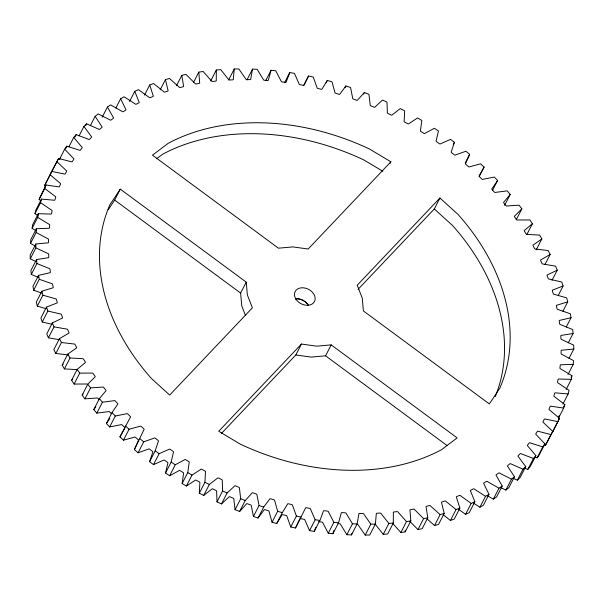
<?xml version="1.0" encoding="UTF-8"?>
<svg xmlns="http://www.w3.org/2000/svg" width="604" height="604" viewBox="0 0 604 604"><rect width="100%" height="100%" fill="white"/><g stroke="black" fill="none" stroke-linecap="round" stroke-linejoin="round"><path stroke-width="0.91" d="M299.765 519.259L295.469 528.009L290.773 526.99L287.006 516.495A0.966 0.717 27.2 0 0 286.145 515.529L282.785 514.706A0.966 0.717 27.2 0 0 281.819 515.22L276.715 523.54L272.042 522.256L269.112 511.731A0.966 0.717 27.2 0 0 268.312 510.727L264.982 509.716A0.966 0.717 27.2 0 0 263.956 510.169L258.074 518.013L253.438 516.473L251.355 505.971A0.966 0.717 27.2 0 0 250.637 504.944L247.338 503.751A0.966 0.717 27.2 0 0 246.258 504.129L239.629 511.467L235.062 509.67L233.839 499.251A0.966 0.717 27.2 0 0 233.197 498.194L229.95 496.82A0.966 0.717 27.2 0 0 228.825 497.13L221.479 503.925L216.995 501.886L216.64 491.588A0.966 0.717 27.2 0 0 216.073 490.516L212.902 488.976A0.966 0.717 27.2 0 0 211.732 489.202L203.707 495.423L199.328 493.151L199.841 483.034A0.966 0.717 27.2 0 0 199.358 481.947L196.27 480.24A0.966 0.717 27.2 0 0 195.062 480.399L186.394 486.009L182.144 483.517L183.525 473.627A0.966 0.717 27.2 0 0 183.125 472.524L180.143 470.667A0.966 0.717 27.2 0 0 178.905 470.743L169.633 475.726L165.534 473.023L167.776 463.404A0.966 0.717 27.2 0 0 167.467 462.302L164.598 460.301A0.966 0.717 27.2 0 0 163.329 460.301L153.507 464.619L149.581 461.72L152.669 452.419A0.966 0.717 27.2 0 0 152.442 451.324L149.701 449.187A0.966 0.717 27.2 0 0 148.418 449.112L138.09 452.751L134.352 449.663L138.271 440.731A0.966 0.717 27.2 0 0 138.135 439.644L135.538 437.379A0.966 0.717 27.2 0 0 134.247 437.228L123.45 440.173L119.924 436.919L124.658 428.402M182.144 483.517L187.761 472.585L189.143 462.694A0.966 0.717 27.2 0 0 188.75 461.592L185.76 459.735A0.966 0.717 27.2 0 0 184.522 459.81L175.251 464.793L169.633 475.726M35.508 246.153L30.517 243.42L30.789 239.614L36.406 228.682L48.38 228.304A0.966 0.717 27.2 0 0 49.377 227.814L49.687 225.126A0.966 0.717 27.2 0 0 48.864 224.137L37.705 217.41L38.301 213.695L50.479 214.05A0.966 0.717 27.2 0 0 51.536 213.627L52.08 211.007A0.966 0.717 27.2 0 0 51.325 209.988L40.574 202.71L41.495 199.101L53.824 200.188A0.966 0.717 27.2 0 0 54.926 199.849L55.696 197.312A0.966 0.717 27.2 0 0 55.017 196.262L44.734 188.471L45.972 184.99L58.384 186.802A0.966 0.717 27.2 0 0 59.532 186.53L60.528 184.092A0.966 0.717 27.2 0 0 59.924 183.027L50.155 174.76L51.71 171.423L64.145 173.952A0.966 0.717 27.2 0 0 65.33 173.756L66.553 171.423A0.966 0.717 27.2 0 0 66.032 170.343L56.821 161.638L58.679 158.459L71.076 161.698A0.966 0.717 27.2 0 0 72.299 161.578L73.733 159.365A0.966 0.717 27.2 0 0 73.303 158.271L64.696 149.18L66.848 146.168L79.154 150.102A0.966 0.717 27.2 0 0 80.4 150.056L82.046 147.972A0.966 0.717 27.2 0 0 81.699 146.878L73.733 137.433L76.18 134.617L88.327 139.214A0.966 0.717 27.2 0 0 89.596 139.252L91.438 137.304A0.966 0.717 27.2 0 0 91.181 136.21L83.903 126.463L86.621 123.85L98.55 129.097A0.966 0.717 27.2 0 0 99.841 129.211L101.872 127.414A0.966 0.717 27.2 0 0 101.698 126.319L95.153 116.323L98.127 113.922L109.785 119.796A0.966 0.717 27.2 0 0 111.076 119.985L113.295 118.346A0.966 0.717 27.2 0 0 113.212 117.259L107.414 107.059L110.638 104.885L121.963 111.355A0.966 0.717 27.2 0 0 123.261 111.619L125.655 110.147A0.966 0.717 27.2 0 0 125.662 109.082L120.641 98.724L124.099 96.783L135.039 103.82A0.966 0.717 27.2 0 0 136.33 104.152L138.882 102.854A0.966 0.717 27.2 0 0 138.98 101.812L134.768 91.347L138.437 89.656L148.939 97.214A0.966 0.717 27.2 0 0 150.222 97.622L152.918 96.504A0.966 0.717 27.2 0 0 153.106 95.485L149.724 84.968L153.59 83.533L163.601 91.589A0.966 0.717 27.2 0 0 164.869 92.065L167.693 91.129A0.966 0.717 27.2 0 0 167.972 90.147L165.436 79.622L169.475 78.452L178.95 86.961A0.966 0.717 27.2 0 0 180.196 87.505L183.14 86.757A0.966 0.717 27.2 0 0 183.51 85.806L181.819 75.334L186.017 74.428L194.911 83.352A0.966 0.717 27.2 0 0 196.126 83.956L199.177 83.405A0.966 0.717 27.2 0 0 199.63 82.499L198.807 72.125L203.14 71.491L211.4 80.777A0.966 0.717 27.2 0 0 212.585 81.449L215.734 81.095A0.966 0.717 27.2 0 0 216.27 80.226L216.315 70.011L220.762 69.649L228.357 79.26A0.966 0.717 27.2 0 0 229.497 79.992L232.714 79.834A0.966 0.717 27.2 0 0 233.333 79.018L234.246 68.992L238.791 68.916L245.677 78.799A0.966 0.717 27.2 0 0 246.779 79.585L250.056 79.622A0.966 0.717 27.2 0 0 250.751 78.86L252.525 69.09L257.145 69.286L263.291 79.396A0.966 0.717 27.2 0 0 264.341 80.234L267.663 80.475A0.966 0.717 27.2 0 0 268.433 79.766L271.06 70.29L275.726 70.766L281.102 81.057A0.966 0.717 27.2 0 0 282.098 81.94L285.443 82.378A0.966 0.717 27.2 0 0 286.288 81.729L289.761 72.593L294.45 73.341L299.033 83.76A0.966 0.717 27.2 0 0 299.969 84.688L303.321 85.323A0.966 0.717 27.2 0 0 304.235 84.741L308.531 75.991L313.227 77.01L316.994 87.505A0.966 0.717 27.2 0 0 317.855 88.471L321.215 89.294A0.966 0.717 27.2 0 0 322.181 88.78L327.285 80.46L331.958 81.744L334.888 92.269A0.966 0.717 27.2 0 0 335.688 93.273L339.018 94.284A0.966 0.717 27.2 0 0 340.044 93.831L345.926 85.987L350.562 87.527L352.645 98.029A0.966 0.717 27.2 0 0 353.363 99.056L356.662 100.249A0.966 0.717 27.2 0 0 357.742 99.871L364.371 92.533L368.938 94.33L370.161 104.749A0.966 0.717 27.2 0 0 370.803 105.806L374.05 107.18A0.966 0.717 27.2 0 0 375.175 106.87L382.521 100.075L387.005 102.114L387.36 112.412A0.966 0.717 27.2 0 0 387.927 113.484L391.098 115.024A0.966 0.717 27.2 0 0 392.268 114.798L400.293 108.577L404.672 110.849L404.159 120.966A0.966 0.717 27.2 0 0 404.642 122.053L407.73 123.76A0.966 0.717 27.2 0 0 408.938 123.601L417.606 117.991L421.856 120.483L420.475 130.373A0.966 0.717 27.2 0 0 420.875 131.476L423.857 133.333A0.966 0.717 27.2 0 0 425.095 133.257L434.367 128.275L438.466 130.977L436.224 140.596A0.966 0.717 27.2 0 0 436.533 141.698L439.402 143.699A0.966 0.717 27.2 0 0 440.671 143.699L450.493 139.381L454.419 142.28L451.331 151.581A0.966 0.717 27.2 0 0 451.558 152.676L454.299 154.813A0.966 0.717 27.2 0 0 455.582 154.888L465.911 151.249L469.648 154.337L465.729 163.269A0.966 0.717 27.2 0 0 465.865 164.356L468.462 166.621A0.966 0.717 27.2 0 0 469.753 166.772L480.55 163.827L484.076 167.082L479.342 175.598A0.966 0.717 27.2 0 0 479.387 176.678L481.833 179.056A0.966 0.717 27.2 0 0 483.125 179.282L494.329 177.055L497.628 180.453L492.411 190.607M30.517 243.42L36.134 232.487L36.406 228.682M567.994 374.533L573.211 364.386L573.483 360.58L561.969 354.427A0.966 0.717 27.2 0 1 561.071 353.476L561.154 350.728A0.966 0.717 27.2 0 1 562.09 350.177L573.8 349.059L573.74 345.186L561.931 339.644A0.966 0.717 27.2 0 1 560.973 338.731L560.814 335.945A0.966 0.717 27.2 0 1 561.682 335.326L573.075 333.483L572.69 329.55L560.633 324.65A0.966 0.717 27.2 0 1 559.621 323.789L559.229 320.966A0.966 0.717 27.2 0 1 560.029 320.286L571.044 317.727L570.335 313.763L558.096 309.52A0.966 0.717 27.2 0 1 557.024 308.704L556.405 305.866A0.966 0.717 27.2 0 1 557.13 305.126L567.722 301.864L566.688 297.885L554.321 294.329A0.966 0.717 27.2 0 1 553.204 293.567L552.35 290.72A0.966 0.717 27.2 0 1 553 289.928L563.109 285.971L561.758 282L549.338 279.146A0.966 0.717 27.2 0 1 548.175 278.436L547.096 275.605A0.966 0.717 27.2 0 1 547.669 274.76L557.243 270.139L555.582 266.19L543.155 264.046A0.966 0.717 27.2 0 1 541.954 263.404L540.656 260.596A0.966 0.717 27.2 0 1 541.146 259.705L550.153 254.427L548.183 250.532L535.816 249.105A0.966 0.717 27.2 0 1 534.585 248.523L533.075 245.76A0.966 0.717 27.2 0 1 533.475 244.824L541.856 238.927L539.599 235.092L527.345 234.397A0.966 0.717 27.2 0 1 526.092 233.884L524.378 231.166A0.966 0.717 27.2 0 1 524.695 230.192L532.411 223.707L529.874 219.947L517.794 219.992A0.966 0.717 27.2 0 1 516.518 219.546L514.608 216.896A0.966 0.717 27.2 0 1 514.834 215.892L521.856 208.841L519.047 205.179L507.209 205.964A0.966 0.717 27.2 0 1 505.918 205.587L503.819 203.012A0.966 0.717 27.2 0 1 503.955 201.978L510.244 194.397L507.179 190.864L495.635 192.366A0.966 0.717 27.2 0 1 494.336 192.064L492.056 189.588A0.966 0.717 27.2 0 1 492.109 188.523L497.628 180.453M374.978 524.091A0.966 0.717 27.2 0 1 375.643 524.74L383.238 534.351L387.685 533.989L393.302 523.064L393.347 512.841A0.966 0.717 27.2 0 1 393.891 511.973L397.032 511.618A0.966 0.717 27.2 0 1 398.217 512.29L406.477 521.577L410.811 520.942L409.988 510.569A0.966 0.717 27.2 0 1 410.441 509.663L413.491 509.112A0.966 0.717 27.2 0 1 414.714 509.723L423.6 518.64L427.798 517.734L426.114 507.262A0.966 0.717 27.2 0 1 426.477 506.311L429.421 505.563A0.966 0.717 27.2 0 1 430.675 506.107L440.142 514.616L444.182 513.445L441.645 502.921A0.966 0.717 27.2 0 1 441.924 501.939L444.748 501.003A0.966 0.717 27.2 0 1 446.016 501.479L456.035 509.534L459.893 508.1L456.511 497.583A0.966 0.717 27.2 0 1 456.7 496.564L459.395 495.446A0.966 0.717 27.2 0 1 460.678 495.854L471.18 503.411L474.85 501.72L470.637 491.256A0.966 0.717 27.2 0 1 470.735 490.214L473.287 488.915A0.966 0.717 27.2 0 1 474.578 489.248L485.518 496.284L488.976 494.344L483.955 483.993A0.966 0.717 27.2 0 1 483.97 482.921L486.356 481.448A0.966 0.717 27.2 0 1 487.654 481.713L498.979 488.183L502.203 486.009L496.405 475.809A0.966 0.717 27.2 0 1 496.322 474.721L498.542 473.083A0.966 0.717 27.2 0 1 499.833 473.272L511.49 479.146L514.465 476.745L507.919 466.749A0.966 0.717 27.2 0 1 507.745 465.654L509.784 463.857A0.966 0.717 27.2 0 1 511.067 463.97L522.996 469.217L525.714 466.605L518.443 456.858A0.966 0.717 27.2 0 1 518.179 455.763L520.021 453.815A0.966 0.717 27.2 0 1 521.297 453.853L533.438 458.451L535.884 455.635L527.926 446.197A0.966 0.717 27.2 0 1 527.571 445.095L529.217 443.011A0.966 0.717 27.2 0 1 530.463 442.966L542.769 446.9L544.921 443.887L536.322 434.797A0.966 0.717 27.2 0 1 535.884 433.702L537.318 431.49A0.966 0.717 27.2 0 1 538.541 431.369L550.939 434.608L552.796 431.43L543.585 422.724A0.966 0.717 27.2 0 1 543.064 421.645L544.287 419.312A0.966 0.717 27.2 0 1 545.472 419.116L557.907 421.645L559.463 418.308L549.693 410.041A0.966 0.717 27.2 0 1 549.089 408.976L550.085 406.537A0.966 0.717 27.2 0 1 551.233 406.266L563.645 408.077L564.883 404.597L554.6 396.805A0.966 0.717 27.2 0 1 553.921 395.756L554.699 393.219A0.966 0.717 27.2 0 1 555.801 392.879L568.122 393.967L569.043 390.358L558.3 383.079A0.966 0.717 27.2 0 1 557.545 382.06L558.081 379.44A0.966 0.717 27.2 0 1 559.138 379.025L571.316 379.372L571.913 375.658L560.754 368.931A0.966 0.717 27.2 0 1 559.931 367.942L560.24 365.254A0.966 0.717 27.2 0 1 561.237 364.763L573.211 364.386M165.534 473.023L171.151 462.09L173.393 452.471A0.966 0.717 27.2 0 0 173.084 451.369L170.215 449.368A0.966 0.717 27.2 0 0 168.954 449.368L159.124 453.687L153.507 464.619M36.127 230.849L32.087 228.342L32.684 224.628L38.301 213.695M357.221 524.415A0.966 0.717 27.2 0 1 358.323 525.201L365.209 535.084L369.754 535.008L375.371 524.076L376.284 514.049A0.966 0.717 27.2 0 1 376.904 513.234L380.12 513.075A0.966 0.717 27.2 0 1 381.26 513.808L388.855 523.419L393.302 523.064M149.581 461.72L155.198 450.788L158.286 441.486A0.966 0.717 27.2 0 0 158.059 440.391L155.319 438.255A0.966 0.717 27.2 0 0 154.043 438.179L143.707 441.818L138.09 452.751M38.075 215.847L34.956 213.642L35.878 210.033L41.495 199.101M337.998 523.645L339.659 523.766A0.966 0.717 27.2 0 1 340.709 524.604L346.855 534.714L351.475 534.91L351.853 533.445M351.475 534.91L357.092 523.978L358.867 514.208A0.966 0.717 27.2 0 1 359.561 513.445L362.838 513.483A0.966 0.717 27.2 0 1 363.94 514.268L370.826 524.159L375.371 524.076M333.921 530.501L332.94 533.709L328.274 533.234L322.898 522.943A0.966 0.717 27.2 0 0 321.902 522.06L318.557 521.622M134.352 449.663L143.888 429.799A0.966 0.717 27.2 0 0 143.752 428.712L141.155 426.447A0.966 0.717 27.2 0 0 139.864 426.296L129.067 429.24L123.45 440.173M40.634 200.664L39.117 199.403L45.972 184.99M558.338 418.142L559.266 415.529M332.94 533.709L338.557 522.777L341.184 513.302A0.966 0.717 27.2 0 1 341.962 512.592L345.277 512.834A0.966 0.717 27.2 0 1 346.326 513.672L352.472 523.781L357.092 523.978M315.824 527.458L314.239 531.407L309.55 530.659L304.967 520.24A0.966 0.717 27.2 0 0 304.031 519.312L300.679 518.677A0.966 0.717 27.2 0 0 299.886 518.904M119.924 436.919L130.275 417.47A0.966 0.717 27.2 0 0 130.23 416.39L127.791 414.012A0.966 0.717 27.2 0 0 126.493 413.785L115.296 416.013L111.989 412.615L117.516 404.544A0.966 0.717 27.2 0 0 117.561 403.487L115.281 401.003A0.966 0.717 27.2 0 0 113.982 400.701L102.438 402.204L99.373 398.67L105.662 391.09A0.966 0.717 27.2 0 0 105.798 390.056L103.699 387.481A0.966 0.717 27.2 0 0 102.408 387.104L90.57 387.889L87.761 384.227L94.783 377.175A0.966 0.717 27.2 0 0 95.009 376.171L93.099 373.521A0.966 0.717 27.2 0 0 91.823 373.076L79.743 373.121L77.206 369.361L84.93 362.876A0.966 0.717 27.2 0 0 85.247 361.902L83.526 359.184A0.966 0.717 27.2 0 0 82.272 358.67L70.019 357.976L67.761 354.14L76.142 348.244A0.966 0.717 27.2 0 0 76.549 347.308L75.039 344.544A0.966 0.717 27.2 0 0 73.801 343.963L61.434 342.536L59.471 338.64L68.471 333.363A0.966 0.717 27.2 0 0 68.962 332.472L67.663 329.663A0.966 0.717 27.2 0 0 66.463 329.021L54.035 326.877L52.374 322.929L61.948 318.308A0.966 0.717 27.2 0 0 62.522 317.462L61.449 314.631A0.966 0.717 27.2 0 0 60.287 313.921L47.859 311.068L46.508 307.096L56.617 303.14A0.966 0.717 27.2 0 0 57.267 302.347L56.414 299.501A0.966 0.717 27.2 0 0 55.296 298.738L42.929 295.182L41.895 291.204L52.488 287.942A0.966 0.717 27.2 0 0 53.22 287.202L52.593 284.363A0.966 0.717 27.2 0 0 51.521 283.548L39.283 279.305L38.573 275.349L49.588 272.789A0.966 0.717 27.2 0 0 50.389 272.102L49.996 269.278A0.966 0.717 27.2 0 0 48.984 268.418L36.927 263.518L36.542 259.584L47.935 257.742A0.966 0.717 27.2 0 0 48.803 257.123L48.645 254.337A0.966 0.717 27.2 0 0 47.686 253.423L35.878 247.882L35.817 244.008L47.535 242.891A0.966 0.717 27.2 0 0 48.471 242.34L48.546 239.592A0.966 0.717 27.2 0 0 47.648 238.64L36.134 232.487M45.496 186.576L44.537 185.692L56.821 161.638M314.239 531.407L320.498 519.115L323.329 511.339A0.966 0.717 27.2 0 1 324.174 510.69L327.519 511.127A0.966 0.717 27.2 0 1 328.516 512.011L333.891 522.301L338.557 522.777M44.537 185.692L50.155 174.76M58.679 158.459L51.204 172.57M59.479 159.328L64.696 149.18M39.117 199.403L44.734 188.471M65.647 148.516L66.848 146.168M68.924 146.802L73.733 137.433M34.956 213.642L40.574 202.71M74.971 136.957L76.18 134.617M79.094 135.84L83.903 126.463M32.087 228.342L37.705 217.41M85.821 125.413L86.621 123.85M90.336 125.692L95.153 116.323M35.817 244.008L30.2 254.941L30.26 258.814L36.217 261.668M102.197 117.214L107.414 107.059M30.26 258.814L35.878 247.882M36.542 259.584L30.925 270.517L31.31 274.45L38.248 277.312M115.832 108.093L120.641 98.724M31.31 274.45L36.927 263.518M38.573 275.349L32.956 286.273L33.665 290.237L41.578 293.016M129.55 101.495L134.768 91.347M33.665 290.237L39.283 279.305M41.895 291.204L36.278 302.136L37.312 306.115L46.183 308.697M144.507 95.122L149.724 84.968M37.312 306.115L42.929 295.182M46.508 307.096L40.891 318.029L42.242 322L52.035 324.272M160.219 89.777L165.436 79.622M42.242 322L47.859 311.068M108.199 209.799L114.669 200.067L120.287 189.135L246.236 282.151L247.361 294.941L252.397 307.836L169.686 395.061L151.498 378.542A215.56 160.943 27.2 0 1 109.837 204.854L120.287 189.135M52.374 322.929L46.757 333.861L48.418 337.81L59.094 339.667M176.602 85.489L181.819 75.334M48.418 337.81L54.035 326.877M59.471 338.64L53.847 349.573L55.817 353.468L68.184 354.895M193.59 82.28L198.807 72.125M55.817 353.468L61.434 342.536M77.569 369.776A0.966 0.717 27.2 0 0 76.655 369.603L64.401 368.908L62.144 365.073L67.761 354.14M210.698 80.936L216.315 70.011M64.401 368.908L70.019 357.976M87.482 384.454A0.966 0.717 27.2 0 0 86.206 384.008L74.126 384.053L71.589 380.293L77.206 369.361M228.629 79.924L234.246 68.992M74.126 384.053L79.743 373.121M99.132 399.705L98.082 398.414A0.966 0.717 27.2 0 0 96.791 398.036L84.953 398.821L82.144 395.159L87.761 384.227M246.908 80.022L252.525 69.09M84.953 398.821L90.57 387.889M111.37 413.793L109.664 411.936A0.966 0.717 27.2 0 0 108.365 411.634L96.821 413.136L93.756 409.603L99.373 398.67M265.843 80.438L271.06 70.29M96.821 413.136L102.438 402.204M124.885 428.1A0.966 0.717 27.2 0 0 124.613 427.322L122.167 424.944A0.966 0.717 27.2 0 0 120.876 424.718L109.671 426.945L106.372 423.547L111.989 412.615M284.544 82.748L289.761 72.593M109.671 426.945L115.296 416.013M303.714 85.36L308.531 75.991M326.077 82.801L327.285 80.46M345.126 87.542L345.926 85.987M245.435 315.333L241.736 305.873L240.618 293.083L246.236 282.151M363.57 94.096L364.371 92.533M186.394 486.009L192.012 475.076L200.687 469.467A0.966 0.717 27.2 0 1 201.887 469.308L204.975 471.014A0.966 0.717 27.2 0 1 205.458 472.101L204.945 482.219L199.328 493.151M203.707 495.423L209.324 484.491L217.349 478.27A0.966 0.717 27.2 0 1 218.52 478.043L221.691 479.584A0.966 0.717 27.2 0 1 222.257 480.656L222.612 490.954L216.995 501.886M390.086 163.352L390.886 161.789L369.263 148.901A215.56 160.943 27.2 0 0 168.184 143.322L152.487 155.175L278.436 248.184L292.902 246.908L308.176 249.014L390.886 161.789M221.509 433.355L295.824 354.986L301.441 344.053L316.715 346.16L331.181 344.884L457.13 437.9L441.433 449.746A215.56 160.943 27.2 0 1 240.354 444.166L218.731 431.279L301.441 344.053M221.479 503.925L227.096 492.992L234.443 486.197A0.966 0.717 27.2 0 1 235.575 485.888L238.814 487.262A0.966 0.717 27.2 0 1 239.456 488.319L240.679 498.738L235.062 509.67M239.629 511.467L245.247 500.535L251.876 493.196A0.966 0.717 27.2 0 1 252.963 492.819L256.255 494.012A0.966 0.717 27.2 0 1 256.979 495.038L259.056 505.54L253.438 516.473M295.824 354.986L311.098 357.092L325.564 355.816L331.181 344.884M258.074 518.013L263.691 507.088L269.573 499.236A0.966 0.717 27.2 0 1 270.6 498.783L273.929 499.795A0.966 0.717 27.2 0 1 274.729 500.799L277.659 511.324L272.042 522.256M453.219 144.62L454.419 142.28M358.066 289.346L434.314 208.939L439.931 198.006L458.119 214.526A215.56 160.943 27.2 0 1 499.787 388.213L489.331 403.933L363.382 310.917L362.264 298.127L357.221 285.231L439.931 198.006M276.715 523.54L282.332 512.607L287.436 504.287A0.966 0.717 27.2 0 1 288.41 503.774L291.762 504.597A0.966 0.717 27.2 0 1 292.63 505.563L296.39 516.058L290.773 526.99M465.239 162.921L469.648 154.337M295.469 528.009L305.382 508.326A0.966 0.717 27.2 0 1 306.296 507.745L309.656 508.379A0.966 0.717 27.2 0 1 310.584 509.308L315.167 519.727L309.55 530.659M479.259 176.451L484.076 167.082M328.274 533.234L333.891 522.301M504.627 205.33L510.244 194.397M346.855 534.714L352.472 523.781M516.239 219.773L521.856 208.841M365.209 535.084L370.826 524.159M526.794 234.639L532.411 223.707M383.238 534.351L388.855 523.419M536.239 249.86L541.856 238.927M392.6 523.223L400.86 532.509L406.477 521.577M400.86 532.509L405.193 531.875L410.811 520.942M544.936 264.582L550.153 254.427M409.716 521.282L417.983 529.572L423.6 518.64M427.798 517.734L422.181 528.666L417.983 529.572M552.026 280.286L557.243 270.139M427.043 518.859L434.525 525.548L440.142 514.616M444.182 513.445L438.564 524.378L434.525 525.548M558.3 295.341L563.109 285.971M443.208 514.706L450.41 520.467L456.035 509.534M459.893 508.1L454.276 519.032L450.41 520.467M562.905 311.234L567.722 301.864M458.738 509.474L465.563 514.344L471.18 503.411M474.85 501.72L469.233 512.653L465.563 514.344M566.235 327.096L571.044 317.727M473.566 503.192L479.901 507.217L485.518 496.284M488.976 494.344L483.359 505.276L479.901 507.217M568.258 342.853L573.075 333.483M487.602 495.876L493.362 499.115L498.979 488.183M502.203 486.009L496.586 496.941L493.362 499.115M568.983 358.429L573.8 349.059M500.769 487.571L505.873 490.078L511.49 479.146M514.465 476.745L508.847 487.677L505.873 490.078M513 478.293L517.379 480.15L522.996 469.217M571.112 377.221L571.913 375.658M525.714 466.605L520.097 477.538L517.379 480.15M566.099 389.527L571.316 379.372M524.227 468.1L527.821 469.384L533.438 458.451M535.884 455.635L530.267 466.567L527.821 469.384M562.905 404.114L568.122 393.967M535.25 457.311L537.152 457.832L542.769 446.9M563.683 406.937L564.883 404.597M544.921 443.887L539.304 454.82L537.152 457.832M558.428 418.225L563.645 408.077M544.045 445.269L545.321 445.541L550.939 434.608M559.463 418.308L552.29 432.577L557.907 421.645M552.796 431.43L545.321 445.541M106.372 423.547L109.769 418.481M93.756 409.603L95.832 406.96M59.615 159.358L60.694 157.855M82.144 395.159L83.133 394.012M71.589 380.293L72.691 379.229M62.144 365.073L63.352 364.091M156.587 158.769L162.567 154.254A215.56 160.943 27.2 0 1 363.646 159.833L382.868 171.287M315.167 519.727L319.863 520.474M296.39 516.058L301.086 517.077M277.659 511.324L282.332 512.607M259.056 505.54L263.691 507.088M240.679 498.738L245.247 500.535M222.612 490.954L227.096 492.992M204.945 482.219L209.324 484.491M187.761 472.585L192.012 475.076M171.151 462.09L175.251 464.793M114.669 200.067L240.618 293.083M325.564 355.816L446.96 445.465M155.198 450.788L159.124 453.687M139.969 438.738L143.707 441.818M434.314 208.939L452.502 225.458A215.56 160.943 27.2 0 1 495.227 396.632M125.541 425.986L129.067 429.24M405.171 530.297L405.193 531.875M295.356 298.791A10.872 8.116 27.2 0 1 308.44 305.473M295.394 298.867A10.781 8.048 27.2 0 1 308.365 305.488M295.56 298.527A10.872 8.116 27.2 0 0 313.468 302.929A10.872 8.116 27.2 0 0 305.405 288.146A10.872 8.116 27.2 0 0 295.56 298.527"/></g></svg>
